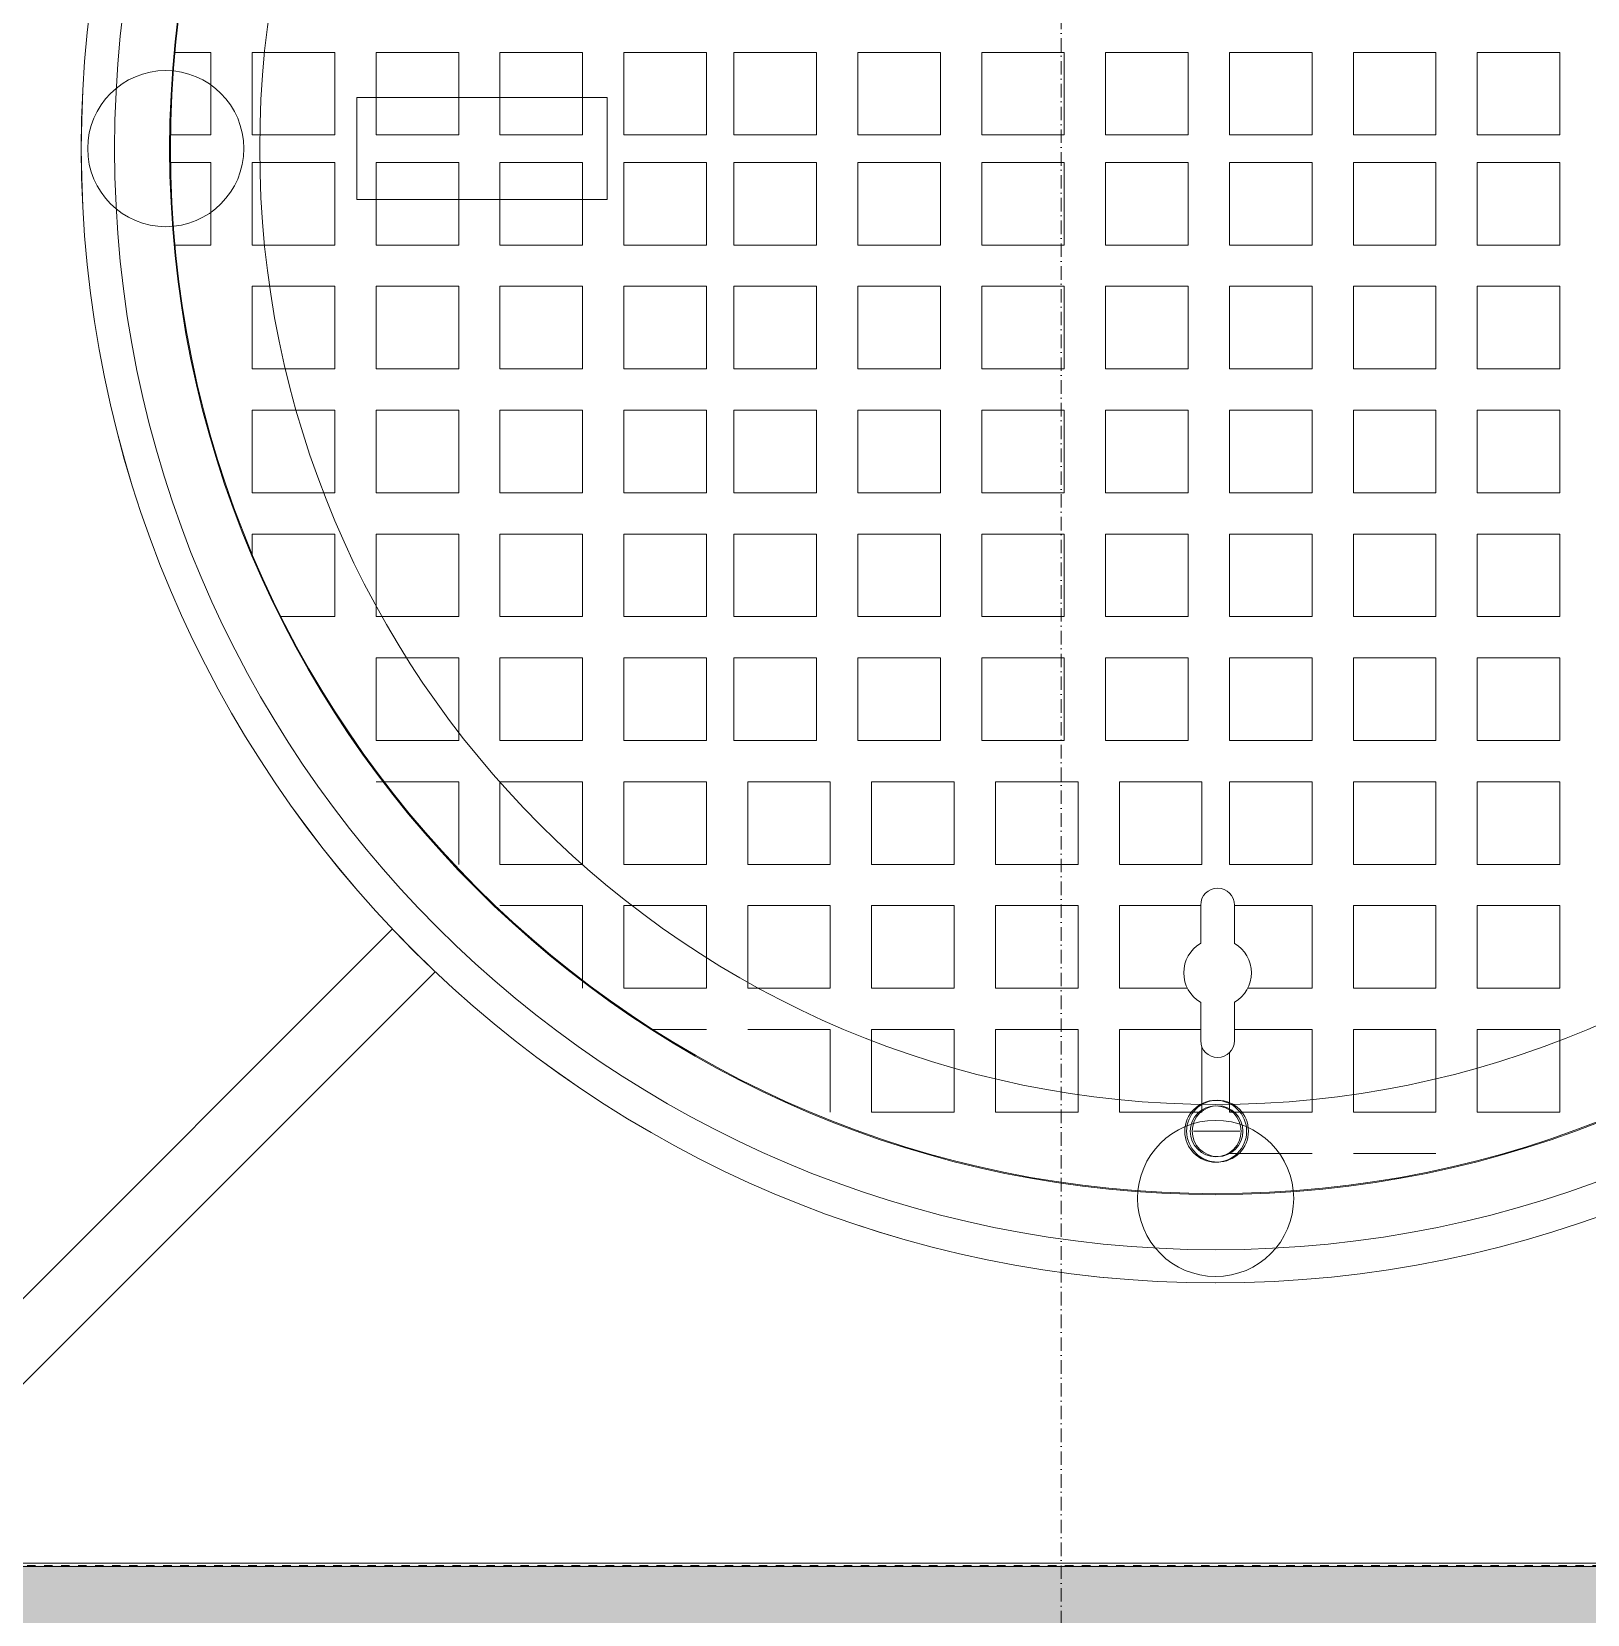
# Model space of a CAD drawing. Header units: millimetres. Extents: x 83532 to 228915, y -7302 to 22802.
# Drawn here: x 123811 to 124360, y 15220 to 15778 of the extents above; entities that cross this region are included whole.
import ezdxf

# ---------------------------------------------------------------- set-up
doc = ezdxf.new("R2010")
doc.units = ezdxf.units.MM
doc.linetypes.add('Dash', pattern=[6, 3, -3])
doc.linetypes.add('Dash Dot 3_16_', pattern=[7.9375, 4.7625, -1.5875, 0, -1.5875])
for name, color, linetype, lineweight in [('A-DETL-GENF-4', 7, 'Continuous', 18), ('A-FLOR-OVHD', 1, 'Dash', 18), ('G-ANNO-SYMB-1', 111, 'Dash Dot 3_16_', 18), ('G-IMPT', 8, 'Continuous', 18), ('M-EQPM', 50, 'Continuous', 18)]:
    doc.layers.add(name, color=color, linetype=linetype, lineweight=lineweight)

# ---------------------------------------------------------------- blocks, each defined once
blk = doc.blocks.new('TKTC_NAP THAM BE XLNT_260130 - TKTC_XREF_260130_NAP THAM BE XLNT_dwg_TTT-HOOD ACCESS - TTT-HOOD ACCESS-1904605-MB BỂ XLNT 2 HẦM 1-3399785-TKCS_BỂ XLNT - MẶT BẰNG NẮP BỂ')
at = {"layer": 'G-IMPT'}
for p, q in [((169.97, -310.96), (169.97, -311.04)), ((16.21, -363.03), (0.08, -363.03))]:
    blk.add_line(p, q, dxfattribs=at)
at = {"layer": 'G-IMPT', "flags": 128}
for points in [[(-86.19, -1.1), (-116.19, -1.1), (-116.19, 28.9), (-86.19, 28.9), (-86.19, -1.1), (-116.19, -1.1), (-116.19, 28.9), (-86.19, 28.9)], [(-41.19, -1.1), (-71.19, -1.1), (-71.19, 28.9), (-41.19, 28.9), (-41.19, -1.1), (-71.19, -1.1), (-71.19, 28.9), (-41.19, 28.9)], [(3.81, -1.1), (-26.19, -1.1), (-26.19, 28.9), (3.81, 28.9), (3.81, -1.1), (-26.19, -1.1), (-26.19, 28.9), (3.81, 28.9)], [(48.81, -1.1), (18.81, -1.1), (18.81, 28.9), (48.81, 28.9), (48.81, -1.1), (18.81, -1.1), (18.81, 28.9), (48.81, 28.9)], [(93.81, -1.1), (63.81, -1.1), (63.81, 28.9), (93.81, 28.9), (93.81, -1.1), (63.81, -1.1), (63.81, 28.9), (93.81, 28.9)], [(138.81, -1.1), (108.81, -1.1), (108.81, 28.9), (138.81, 28.9), (138.81, -1.1), (108.81, -1.1), (108.81, 28.9), (138.81, 28.9)], [(183.81, -1.1), (153.81, -1.1), (153.81, 28.9), (183.81, 28.9), (183.81, -1.1), (153.81, -1.1), (153.81, 28.9), (183.81, 28.9)], [(223.81, -1.1), (223.81, 28.9), (193.81, 28.9), (193.81, -1.1), (223.81, -1.1), (223.81, 28.9), (193.81, 28.9), (193.81, -1.1), (223.81, -1.1), (193.81, -1.1), (193.81, 28.9), (223.81, 28.9), (223.81, -1.1), (193.81, -1.1), (193.81, 28.9), (223.81, 28.9)], [(268.81, -1.1), (238.81, -1.1), (238.81, 28.9), (268.81, 28.9), (268.81, -1.1), (238.81, -1.1), (238.81, 28.9), (268.81, 28.9), (268.81, -1.1), (238.81, -1.1), (238.81, 28.9), (268.81, 28.9)], [(313.81, -1.1), (283.81, -1.1), (283.81, 28.9), (313.81, 28.9), (313.81, -1.1), (283.81, -1.1), (283.81, 28.9), (313.81, 28.9), (313.81, -1.1), (283.81, -1.1), (283.81, 28.9), (313.81, 28.9), (313.81, -1.1), (283.81, -1.1), (283.81, 28.9), (313.81, 28.9)], [(358.81, -1.1), (328.81, -1.1), (328.81, 28.9), (358.81, 28.9), (358.81, -1.1), (328.81, -1.1), (328.81, 28.9), (358.81, 28.9), (358.81, -1.1), (328.81, -1.1), (328.81, 28.9), (358.81, 28.9), (358.81, -1.1), (328.81, -1.1), (328.81, 28.9), (358.81, 28.9)], [(387.19, 28.9), (373.81, 28.9), (373.81, -1.1), (388.78, -1.1), (373.81, -1.1), (373.81, 28.9), (387.19, 28.9), (373.81, 28.9), (373.81, -1.1), (388.78, -1.1), (373.81, -1.1), (373.81, 28.9)], [(-86.19, -41.1), (-116.19, -41.1), (-116.19, -11.1), (-86.19, -11.1), (-86.19, -41.1), (-116.19, -41.1), (-116.19, -11.1), (-86.19, -11.1), (-86.19, -41.1), (-116.19, -41.1), (-116.19, -11.1), (-86.19, -11.1), (-86.19, -41.1), (-116.19, -41.1), (-116.19, -11.1), (-86.19, -11.1), (-86.19, -41.1), (-116.19, -41.1), (-116.19, -11.1), (-86.19, -11.1), (-86.19, -41.1), (-116.19, -41.1), (-116.19, -11.1), (-86.19, -11.1), (-86.19, -41.1), (-116.19, -41.1), (-116.19, -11.1), (-86.19, -11.1), (-86.19, -41.1), (-116.19, -41.1), (-116.19, -11.1), (-86.19, -11.1), (-86.19, -41.1), (-116.19, -41.1), (-116.19, -11.1), (-86.19, -11.1), (-86.19, -41.1), (-116.19, -41.1), (-116.19, -11.1), (-86.19, -11.1), (-86.19, -41.1), (-116.19, -41.1), (-116.19, -11.1), (-86.19, -11.1)], [(-41.19, -41.1), (-71.19, -41.1), (-71.19, -11.1), (-41.19, -11.1), (-41.19, -41.1), (-71.19, -41.1), (-71.19, -11.1), (-41.19, -11.1), (-41.19, -41.1), (-71.19, -41.1), (-71.19, -11.1), (-41.19, -11.1), (-41.19, -41.1), (-71.19, -41.1), (-71.19, -11.1), (-41.19, -11.1), (-41.19, -41.1), (-71.19, -41.1), (-71.19, -11.1), (-41.19, -11.1), (-41.19, -41.1), (-71.19, -41.1), (-71.19, -11.1), (-41.19, -11.1), (-41.19, -41.1), (-71.19, -41.1), (-71.19, -11.1), (-41.19, -11.1), (-41.19, -41.1), (-71.19, -41.1), (-71.19, -11.1), (-41.19, -11.1), (-41.19, -41.1), (-71.19, -41.1), (-71.19, -11.1), (-41.19, -11.1), (-41.19, -41.1), (-71.19, -41.1), (-71.19, -11.1), (-41.19, -11.1), (-41.19, -41.1), (-71.19, -41.1), (-71.19, -11.1), (-41.19, -11.1)], [(3.81, -41.1), (-26.19, -41.1), (-26.19, -11.1), (3.81, -11.1), (3.81, -41.1), (-26.19, -41.1), (-26.19, -11.1), (3.81, -11.1), (3.81, -41.1), (-26.19, -41.1), (-26.19, -11.1), (3.81, -11.1), (3.81, -41.1), (-26.19, -41.1), (-26.19, -11.1), (3.81, -11.1), (3.81, -41.1), (-26.19, -41.1), (-26.19, -11.1), (3.81, -11.1), (3.81, -41.1), (-26.19, -41.1), (-26.19, -11.1), (3.81, -11.1), (3.81, -41.1), (-26.19, -41.1), (-26.19, -11.1), (3.81, -11.1), (3.81, -41.1), (-26.19, -41.1), (-26.19, -11.1), (3.81, -11.1), (3.81, -41.1), (-26.19, -41.1), (-26.19, -11.1), (3.81, -11.1), (3.81, -41.1), (-26.19, -41.1), (-26.19, -11.1), (3.81, -11.1), (3.81, -41.1), (-26.19, -41.1), (-26.19, -11.1), (3.81, -11.1)], [(48.81, -41.1), (18.81, -41.1), (18.81, -11.1), (48.81, -11.1), (48.81, -41.1), (18.81, -41.1), (18.81, -11.1), (48.81, -11.1), (48.81, -41.1), (18.81, -41.1), (18.81, -11.1), (48.81, -11.1), (48.81, -41.1), (18.81, -41.1), (18.81, -11.1), (48.81, -11.1), (48.81, -41.1), (18.81, -41.1), (18.81, -11.1), (48.81, -11.1), (48.81, -41.1), (18.81, -41.1), (18.81, -11.1), (48.81, -11.1), (48.81, -41.1), (18.81, -41.1), (18.81, -11.1), (48.81, -11.1), (48.81, -41.1), (18.81, -41.1), (18.81, -11.1), (48.81, -11.1), (48.81, -41.1), (18.81, -41.1), (18.81, -11.1), (48.81, -11.1), (48.81, -41.1), (18.81, -41.1), (18.81, -11.1), (48.81, -11.1), (48.81, -41.1), (18.81, -41.1), (18.81, -11.1), (48.81, -11.1)], [(93.81, -41.1), (63.81, -41.1), (63.81, -11.1), (93.81, -11.1), (93.81, -41.1), (63.81, -41.1), (63.81, -11.1), (93.81, -11.1), (93.81, -41.1), (63.81, -41.1), (63.81, -11.1), (93.81, -11.1), (93.81, -41.1), (63.81, -41.1), (63.81, -11.1), (93.81, -11.1), (93.81, -41.1), (63.81, -41.1), (63.81, -11.1), (93.81, -11.1), (93.81, -41.1), (63.81, -41.1), (63.81, -11.1), (93.81, -11.1), (93.81, -41.1), (63.81, -41.1), (63.81, -11.1), (93.81, -11.1), (93.81, -41.1), (63.81, -41.1), (63.81, -11.1), (93.81, -11.1), (93.81, -41.1), (63.81, -41.1), (63.81, -11.1), (93.81, -11.1), (93.81, -41.1), (63.81, -41.1), (63.81, -11.1), (93.81, -11.1), (93.81, -41.1), (63.81, -41.1), (63.81, -11.1), (93.81, -11.1)], [(138.81, -41.1), (108.81, -41.1), (108.81, -11.1), (138.81, -11.1), (138.81, -41.1), (108.81, -41.1), (108.81, -11.1), (138.81, -11.1), (138.81, -41.1), (108.81, -41.1), (108.81, -11.1), (138.81, -11.1), (138.81, -41.1), (108.81, -41.1), (108.81, -11.1), (138.81, -11.1), (138.81, -41.1), (108.81, -41.1), (108.81, -11.1), (138.81, -11.1), (138.81, -41.1), (108.81, -41.1), (108.81, -11.1), (138.81, -11.1), (138.81, -41.1), (108.81, -41.1), (108.81, -11.1), (138.81, -11.1), (138.81, -41.1), (108.81, -41.1), (108.81, -11.1), (138.81, -11.1), (138.81, -41.1), (108.81, -41.1), (108.81, -11.1), (138.81, -11.1), (138.81, -41.1), (108.81, -41.1), (108.81, -11.1), (138.81, -11.1), (138.81, -41.1), (108.81, -41.1), (108.81, -11.1), (138.81, -11.1)], [(183.81, -41.1), (153.81, -41.1), (153.81, -11.1), (183.81, -11.1), (183.81, -41.1), (153.81, -41.1), (153.81, -11.1), (183.81, -11.1), (183.81, -41.1), (153.81, -41.1), (153.81, -11.1), (183.81, -11.1), (183.81, -41.1), (153.81, -41.1), (153.81, -11.1), (183.81, -11.1), (183.81, -41.1), (153.81, -41.1), (153.81, -11.1), (183.81, -11.1), (183.81, -41.1), (153.81, -41.1), (153.81, -11.1), (183.81, -11.1), (183.81, -41.1), (153.81, -41.1), (153.81, -11.1), (183.81, -11.1), (183.81, -41.1), (153.81, -41.1), (153.81, -11.1), (183.81, -11.1), (183.81, -41.1), (153.81, -41.1), (153.81, -11.1), (183.81, -11.1), (183.81, -41.1), (153.81, -41.1), (153.81, -11.1), (183.81, -11.1), (183.81, -41.1), (153.81, -41.1), (153.81, -11.1), (183.81, -11.1)], [(223.81, -41.1), (193.81, -41.1), (193.81, -11.1), (223.81, -11.1)], [(268.81, -41.1), (238.81, -41.1), (238.81, -11.1), (268.81, -11.1), (268.81, -41.1), (238.81, -41.1), (238.81, -11.1), (268.81, -11.1)], [(313.81, -41.1), (313.81, -11.1), (283.81, -11.1), (283.81, -41.1), (313.81, -41.1), (313.81, -11.1), (283.81, -11.1), (283.81, -41.1), (313.81, -41.1), (313.81, -11.1), (283.81, -11.1), (283.81, -41.1), (313.81, -41.1), (283.81, -41.1), (283.81, -11.1), (313.81, -11.1)], [(358.81, -41.1), (358.81, -11.1), (328.81, -11.1), (328.81, -41.1), (358.81, -41.1), (358.81, -11.1), (328.81, -11.1), (328.81, -41.1), (358.81, -41.1), (358.81, -11.1), (328.81, -11.1), (328.81, -41.1), (358.81, -41.1), (328.81, -41.1), (328.81, -11.1), (358.81, -11.1)], [(388.78, -11.1), (373.81, -11.1), (373.81, -41.1), (387.19, -41.1), (373.81, -41.1), (373.81, -11.1), (388.78, -11.1), (373.81, -11.1), (373.81, -41.1), (387.19, -41.1), (373.81, -41.1), (373.81, -11.1)], [(-86.19, -86.1), (-116.19, -86.1), (-116.19, -56.1), (-86.19, -56.1), (-86.19, -86.1), (-116.19, -86.1), (-116.19, -56.1), (-86.19, -56.1), (-86.19, -86.1), (-116.19, -86.1), (-116.19, -56.1), (-86.19, -56.1), (-86.19, -86.1), (-116.19, -86.1), (-116.19, -56.1), (-86.19, -56.1), (-86.19, -86.1), (-116.19, -86.1), (-116.19, -56.1), (-86.19, -56.1), (-86.19, -86.1), (-116.19, -86.1), (-116.19, -56.1), (-86.19, -56.1), (-86.19, -86.1), (-116.19, -86.1), (-116.19, -56.1), (-86.19, -56.1), (-86.19, -86.1), (-116.19, -86.1), (-116.19, -56.1), (-86.19, -56.1)], [(-41.19, -86.1), (-41.19, -56.1), (-71.19, -56.1), (-71.19, -86.1), (-41.19, -86.1), (-41.19, -56.1), (-71.19, -56.1), (-71.19, -86.1), (-41.19, -86.1), (-41.19, -56.1), (-71.19, -56.1), (-71.19, -86.1), (-41.19, -86.1), (-41.19, -56.1), (-71.19, -56.1), (-71.19, -86.1), (-41.19, -86.1), (-71.19, -86.1), (-71.19, -56.1), (-41.19, -56.1), (-41.19, -86.1), (-71.19, -86.1), (-71.19, -56.1), (-41.19, -56.1), (-41.19, -86.1), (-71.19, -86.1), (-71.19, -56.1), (-41.19, -56.1), (-41.19, -86.1), (-71.19, -86.1), (-71.19, -56.1), (-41.19, -56.1)], [(3.81, -86.1), (3.81, -56.1), (-26.19, -56.1), (-26.19, -86.1), (3.81, -86.1), (3.81, -56.1), (-26.19, -56.1), (-26.19, -86.1), (3.81, -86.1), (3.81, -56.1), (-26.19, -56.1), (-26.19, -86.1), (3.81, -86.1), (3.81, -56.1), (-26.19, -56.1), (-26.19, -86.1), (3.81, -86.1), (-26.19, -86.1), (-26.19, -56.1), (3.81, -56.1), (3.81, -86.1), (-26.19, -86.1), (-26.19, -56.1), (3.81, -56.1), (3.81, -86.1), (-26.19, -86.1), (-26.19, -56.1), (3.81, -56.1), (3.81, -86.1), (-26.19, -86.1), (-26.19, -56.1), (3.81, -56.1)], [(48.81, -86.1), (48.81, -56.1), (18.81, -56.1), (18.81, -86.1), (48.81, -86.1), (48.81, -56.1), (18.81, -56.1), (18.81, -86.1), (48.81, -86.1), (48.81, -56.1), (18.81, -56.1), (18.81, -86.1), (48.81, -86.1), (48.81, -56.1), (18.81, -56.1), (18.81, -86.1), (48.81, -86.1), (18.81, -86.1), (18.81, -56.1), (48.81, -56.1), (48.81, -86.1), (18.81, -86.1), (18.81, -56.1), (48.81, -56.1), (48.81, -86.1), (18.81, -86.1), (18.81, -56.1), (48.81, -56.1), (48.81, -86.1), (18.81, -86.1), (18.81, -56.1), (48.81, -56.1)], [(93.81, -86.1), (93.81, -56.1), (63.81, -56.1), (63.81, -86.1), (93.81, -86.1), (93.81, -56.1), (63.81, -56.1), (63.81, -86.1), (93.81, -86.1), (93.81, -56.1), (63.81, -56.1), (63.81, -86.1), (93.81, -86.1), (93.81, -56.1), (63.81, -56.1), (63.81, -86.1), (93.81, -86.1), (63.81, -86.1), (63.81, -56.1), (93.81, -56.1), (93.81, -86.1), (63.81, -86.1), (63.81, -56.1), (93.81, -56.1), (93.81, -86.1), (63.81, -86.1), (63.81, -56.1), (93.81, -56.1), (93.81, -86.1), (63.81, -86.1), (63.81, -56.1), (93.81, -56.1)], [(138.81, -86.1), (138.81, -56.1), (108.81, -56.1), (108.81, -86.1), (138.81, -86.1), (138.81, -56.1), (108.81, -56.1), (108.81, -86.1), (138.81, -86.1), (138.81, -56.1), (108.81, -56.1), (108.81, -86.1), (138.81, -86.1), (138.81, -56.1), (108.81, -56.1), (108.81, -86.1), (138.81, -86.1), (108.81, -86.1), (108.81, -56.1), (138.81, -56.1), (138.81, -86.1), (108.81, -86.1), (108.81, -56.1), (138.81, -56.1), (138.81, -86.1), (108.81, -86.1), (108.81, -56.1), (138.81, -56.1), (138.81, -86.1), (108.81, -86.1), (108.81, -56.1), (138.81, -56.1)], [(183.81, -86.1), (183.81, -56.1), (153.81, -56.1), (153.81, -86.1), (183.81, -86.1), (183.81, -56.1), (153.81, -56.1), (153.81, -86.1), (183.81, -86.1), (183.81, -56.1), (153.81, -56.1), (153.81, -86.1), (183.81, -86.1), (183.81, -56.1), (153.81, -56.1), (153.81, -86.1), (183.81, -86.1), (153.81, -86.1), (153.81, -56.1), (183.81, -56.1), (183.81, -86.1), (153.81, -86.1), (153.81, -56.1), (183.81, -56.1), (183.81, -86.1), (153.81, -86.1), (153.81, -56.1), (183.81, -56.1), (183.81, -86.1), (153.81, -86.1), (153.81, -56.1), (183.81, -56.1)], [(223.81, -86.1), (193.81, -86.1), (193.81, -56.1), (223.81, -56.1), (223.81, -86.1), (193.81, -86.1), (193.81, -56.1), (223.81, -56.1), (223.81, -86.1), (193.81, -86.1), (223.81, -86.1), (193.81, -86.1)], [(268.81, -86.1), (238.81, -86.1), (238.81, -56.1), (268.81, -56.1), (268.81, -86.1), (238.81, -86.1), (238.81, -56.1), (268.81, -56.1), (268.81, -86.1), (238.81, -86.1), (238.81, -56.1), (268.81, -56.1)], [(313.81, -86.1), (313.81, -56.1), (283.81, -56.1), (283.81, -86.1), (313.81, -86.1), (313.81, -56.1), (283.81, -56.1), (283.81, -86.1), (313.81, -86.1), (313.81, -56.1), (283.81, -56.1), (283.81, -86.1), (313.81, -86.1), (313.81, -56.1), (283.81, -56.1), (283.81, -86.1), (313.81, -86.1), (283.81, -86.1), (283.81, -56.1), (313.81, -56.1)], [(358.81, -86.1), (328.81, -86.1), (328.81, -56.1), (358.81, -56.1), (358.81, -86.1), (328.81, -86.1), (328.81, -56.1), (358.81, -56.1), (358.81, -86.1), (328.81, -86.1), (328.81, -56.1), (358.81, -56.1), (358.81, -86.1), (328.81, -86.1), (328.81, -56.1), (358.81, -56.1), (358.81, -86.1), (328.81, -86.1), (328.81, -56.1), (358.81, -56.1), (358.81, -86.1), (328.81, -86.1), (328.81, -56.1), (358.81, -56.1)], [(-86.19, -131.1), (-116.19, -131.1), (-116.19, -101.1), (-86.19, -101.1), (-86.19, -131.1), (-116.19, -131.1), (-116.19, -101.1), (-86.19, -101.1), (-86.19, -131.1), (-116.19, -131.1), (-116.19, -101.1), (-86.19, -101.1), (-86.19, -131.1), (-116.19, -131.1), (-116.19, -101.1), (-86.19, -101.1), (-86.19, -131.1), (-116.19, -131.1), (-116.19, -101.1), (-86.19, -101.1), (-86.19, -131.1), (-116.19, -131.1), (-116.19, -101.1), (-86.19, -101.1), (-86.19, -131.1), (-116.19, -131.1), (-116.19, -101.1), (-86.19, -101.1), (-86.19, -131.1), (-116.19, -131.1), (-116.19, -101.1), (-86.19, -101.1)], [(-41.19, -131.1), (-41.19, -101.1), (-71.19, -101.1), (-71.19, -131.1), (-41.19, -131.1), (-41.19, -101.1), (-71.19, -101.1), (-71.19, -131.1), (-41.19, -131.1), (-41.19, -101.1), (-71.19, -101.1), (-71.19, -131.1), (-41.19, -131.1), (-41.19, -101.1), (-71.19, -101.1), (-71.19, -131.1), (-41.19, -131.1), (-41.19, -101.1), (-71.19, -101.1), (-71.19, -131.1), (-41.19, -131.1), (-41.19, -101.1), (-71.19, -101.1), (-71.19, -131.1), (-41.19, -131.1), (-41.19, -101.1), (-71.19, -101.1), (-71.19, -131.1), (-41.19, -131.1), (-71.19, -131.1), (-71.19, -101.1), (-41.19, -101.1)], [(3.81, -131.1), (3.81, -101.1), (-26.19, -101.1), (-26.19, -131.1), (3.81, -131.1), (3.81, -101.1), (-26.19, -101.1), (-26.19, -131.1), (3.81, -131.1), (3.81, -101.1), (-26.19, -101.1), (-26.19, -131.1), (3.81, -131.1), (3.81, -101.1), (-26.19, -101.1), (-26.19, -131.1), (3.81, -131.1), (3.81, -101.1), (-26.19, -101.1), (-26.19, -131.1), (3.81, -131.1), (3.81, -101.1), (-26.19, -101.1), (-26.19, -131.1), (3.81, -131.1), (3.81, -101.1), (-26.19, -101.1), (-26.19, -131.1), (3.81, -131.1), (-26.19, -131.1), (-26.19, -101.1), (3.81, -101.1)], [(48.81, -131.1), (48.81, -101.1), (18.81, -101.1), (18.81, -131.1), (48.81, -131.1), (48.81, -101.1), (18.81, -101.1), (18.81, -131.1), (48.81, -131.1), (48.81, -101.1), (18.81, -101.1), (18.81, -131.1), (48.81, -131.1), (48.81, -101.1), (18.81, -101.1), (18.81, -131.1), (48.81, -131.1), (48.81, -101.1), (18.81, -101.1), (18.81, -131.1), (48.81, -131.1), (48.81, -101.1), (18.81, -101.1), (18.81, -131.1), (48.81, -131.1), (48.81, -101.1), (18.81, -101.1), (18.81, -131.1), (48.81, -131.1), (18.81, -131.1), (18.81, -101.1), (48.81, -101.1)], [(93.81, -131.1), (63.81, -131.1), (63.81, -101.1), (93.81, -101.1), (93.81, -131.1), (63.81, -131.1), (63.81, -101.1), (93.81, -101.1), (93.81, -131.1), (63.81, -131.1), (63.81, -101.1), (93.81, -101.1), (93.81, -131.1), (63.81, -131.1), (63.81, -101.1), (93.81, -101.1), (93.81, -131.1), (63.81, -131.1), (63.81, -101.1), (93.81, -101.1), (93.81, -131.1), (63.81, -131.1), (63.81, -101.1), (93.81, -101.1), (93.81, -131.1), (63.81, -131.1), (63.81, -101.1), (93.81, -101.1), (93.81, -131.1), (63.81, -131.1), (63.81, -101.1), (93.81, -101.1)], [(138.81, -131.1), (138.81, -101.1), (108.81, -101.1), (108.81, -131.1), (138.81, -131.1), (138.81, -101.1), (108.81, -101.1), (108.81, -131.1), (138.81, -131.1), (138.81, -101.1), (108.81, -101.1), (108.81, -131.1), (138.81, -131.1), (138.81, -101.1), (108.81, -101.1), (108.81, -131.1), (138.81, -131.1), (138.81, -101.1), (108.81, -101.1), (108.81, -131.1), (138.81, -131.1), (138.81, -101.1), (108.81, -101.1), (108.81, -131.1), (138.81, -131.1), (138.81, -101.1), (108.81, -101.1), (108.81, -131.1), (138.81, -131.1), (108.81, -131.1), (108.81, -101.1), (138.81, -101.1)], [(183.81, -131.1), (183.81, -101.1), (153.81, -101.1), (153.81, -131.1), (183.81, -131.1), (183.81, -101.1), (153.81, -101.1), (153.81, -131.1), (183.81, -131.1), (183.81, -101.1), (153.81, -101.1), (153.81, -131.1), (183.81, -131.1), (183.81, -101.1), (153.81, -101.1), (153.81, -131.1), (183.81, -131.1), (183.81, -101.1), (153.81, -101.1), (153.81, -131.1), (183.81, -131.1), (183.81, -101.1), (153.81, -101.1), (153.81, -131.1), (183.81, -131.1), (183.81, -101.1), (153.81, -101.1), (153.81, -131.1), (183.81, -131.1), (153.81, -131.1), (153.81, -101.1), (183.81, -101.1)], [(223.81, -131.1), (193.81, -131.1), (193.81, -101.1), (223.81, -101.1), (223.81, -131.1), (193.81, -131.1), (193.81, -101.1), (223.81, -101.1), (223.81, -131.1), (193.81, -131.1), (193.81, -101.1), (223.81, -101.1), (223.81, -131.1), (193.81, -131.1), (193.81, -101.1), (223.81, -101.1), (223.81, -131.1), (193.81, -131.1), (193.81, -101.1), (223.81, -101.1), (223.81, -131.1), (193.81, -131.1), (193.81, -101.1), (223.81, -101.1), (223.81, -131.1), (193.81, -131.1), (193.81, -101.1), (223.81, -101.1), (223.81, -131.1), (193.81, -131.1), (193.81, -101.1), (223.81, -101.1)], [(268.81, -131.1), (268.81, -101.1), (238.81, -101.1), (238.81, -131.1), (268.81, -131.1), (268.81, -101.1), (238.81, -101.1), (238.81, -131.1), (268.81, -131.1), (268.81, -101.1), (238.81, -101.1), (238.81, -131.1), (268.81, -131.1), (268.81, -101.1), (238.81, -101.1), (238.81, -131.1), (268.81, -131.1), (268.81, -101.1), (238.81, -101.1), (238.81, -131.1), (268.81, -131.1), (268.81, -101.1), (238.81, -101.1), (238.81, -131.1), (268.81, -131.1), (268.81, -101.1), (238.81, -101.1), (238.81, -131.1), (268.81, -131.1), (238.81, -131.1), (238.81, -101.1), (268.81, -101.1)], [(313.81, -131.1), (313.81, -101.1), (283.81, -101.1), (283.81, -131.1), (313.81, -131.1), (283.81, -131.1), (283.81, -101.1), (313.81, -101.1), (313.81, -131.1), (283.81, -131.1), (283.81, -101.1), (313.81, -101.1)], [(358.81, -131.1), (358.81, -101.1), (328.81, -101.1), (328.81, -131.1), (358.81, -131.1), (328.81, -131.1), (328.81, -101.1), (358.81, -101.1), (358.81, -131.1), (328.81, -131.1), (328.81, -101.1), (358.81, -101.1), (358.81, -131.1), (328.81, -131.1), (328.81, -101.1), (358.81, -101.1)], [(-86.19, -176.1), (-86.19, -146.1), (-116.19, -146.1), (-116.19, -176.1), (-86.19, -176.1), (-86.19, -146.1), (-116.19, -146.1), (-116.19, -176.1), (-86.19, -176.1), (-86.19, -146.1), (-116.19, -146.1), (-116.19, -176.1), (-86.19, -176.1), (-86.19, -146.1), (-116.19, -146.1), (-116.19, -176.1), (-86.19, -176.1), (-86.19, -146.1), (-116.19, -146.1), (-116.19, -176.1), (-86.19, -176.1), (-86.19, -146.1), (-116.19, -146.1), (-116.19, -176.1), (-86.19, -176.1), (-86.19, -146.1), (-116.19, -146.1), (-116.19, -176.1), (-86.19, -176.1), (-116.19, -176.1), (-116.19, -146.1), (-86.19, -146.1), (-86.19, -176.1), (-116.19, -176.1), (-116.19, -146.1), (-86.19, -146.1)], [(-41.19, -176.1), (-71.19, -176.1), (-71.19, -146.1), (-41.19, -146.1), (-41.19, -176.1), (-71.19, -176.1), (-71.19, -146.1), (-41.19, -146.1), (-41.19, -176.1), (-71.19, -176.1), (-71.19, -146.1), (-41.19, -146.1), (-41.19, -176.1), (-71.19, -176.1), (-71.19, -146.1), (-41.19, -146.1), (-41.19, -176.1), (-71.19, -176.1), (-71.19, -146.1), (-41.19, -146.1), (-41.19, -176.1), (-71.19, -176.1), (-71.19, -146.1), (-41.19, -146.1), (-41.19, -176.1), (-71.19, -176.1), (-71.19, -146.1), (-41.19, -146.1), (-41.19, -176.1), (-71.19, -176.1), (-71.19, -146.1), (-41.19, -146.1), (-41.19, -176.1), (-71.19, -176.1), (-71.19, -146.1), (-41.19, -146.1)], [(3.81, -176.1), (-26.19, -176.1), (-26.19, -146.1), (3.81, -146.1), (3.81, -176.1), (-26.19, -176.1), (-26.19, -146.1), (3.81, -146.1), (3.81, -176.1), (-26.19, -176.1), (-26.19, -146.1), (3.81, -146.1), (3.81, -176.1), (-26.19, -176.1), (-26.19, -146.1), (3.81, -146.1), (3.81, -176.1), (-26.19, -176.1), (-26.19, -146.1), (3.81, -146.1), (3.81, -176.1), (-26.19, -176.1), (-26.19, -146.1), (3.81, -146.1), (3.81, -176.1), (-26.19, -176.1), (-26.19, -146.1), (3.81, -146.1), (3.81, -176.1), (-26.19, -176.1), (-26.19, -146.1), (3.81, -146.1), (3.81, -176.1), (-26.19, -176.1), (-26.19, -146.1), (3.81, -146.1)], [(48.81, -176.1), (18.81, -176.1), (18.81, -146.1), (48.81, -146.1), (48.81, -176.1), (18.81, -176.1), (18.81, -146.1), (48.81, -146.1), (48.81, -176.1), (18.81, -176.1), (18.81, -146.1), (48.81, -146.1), (48.81, -176.1), (18.81, -176.1), (18.81, -146.1), (48.81, -146.1), (48.81, -176.1), (18.81, -176.1), (18.81, -146.1), (48.81, -146.1), (48.81, -176.1), (18.81, -176.1), (18.81, -146.1), (48.81, -146.1), (48.81, -176.1), (18.81, -176.1), (18.81, -146.1), (48.81, -146.1), (48.81, -176.1), (18.81, -176.1), (18.81, -146.1), (48.81, -146.1), (48.81, -176.1), (18.81, -176.1), (18.81, -146.1), (48.81, -146.1)], [(93.81, -176.1), (93.81, -146.1), (63.81, -146.1), (63.81, -176.1), (93.81, -176.1), (93.81, -146.1), (63.81, -146.1), (63.81, -176.1), (93.81, -176.1), (93.81, -146.1), (63.81, -146.1), (63.81, -176.1), (93.81, -176.1), (93.81, -146.1), (63.81, -146.1), (63.81, -176.1), (93.81, -176.1), (93.81, -146.1), (63.81, -146.1), (63.81, -176.1), (93.81, -176.1), (93.81, -146.1), (63.81, -146.1), (63.81, -176.1), (93.81, -176.1), (93.81, -146.1), (63.81, -146.1), (63.81, -176.1), (93.81, -176.1), (63.81, -176.1), (63.81, -146.1), (93.81, -146.1), (93.81, -176.1), (63.81, -176.1), (63.81, -146.1), (93.81, -146.1)], [(138.81, -176.1), (108.81, -176.1), (108.81, -146.1), (138.81, -146.1), (138.81, -176.1), (108.81, -176.1), (108.81, -146.1), (138.81, -146.1), (138.81, -176.1), (108.81, -176.1), (108.81, -146.1), (138.81, -146.1), (138.81, -176.1), (108.81, -176.1), (108.81, -146.1), (138.81, -146.1), (138.81, -176.1), (108.81, -176.1), (108.81, -146.1), (138.81, -146.1), (138.81, -176.1), (108.81, -176.1), (108.81, -146.1), (138.81, -146.1), (138.81, -176.1), (108.81, -176.1), (108.81, -146.1), (138.81, -146.1), (138.81, -176.1), (108.81, -176.1), (108.81, -146.1), (138.81, -146.1), (138.81, -176.1), (108.81, -176.1), (108.81, -146.1), (138.81, -146.1)], [(183.81, -176.1), (153.81, -176.1), (153.81, -146.1), (183.81, -146.1), (183.81, -176.1), (153.81, -176.1), (153.81, -146.1), (183.81, -146.1), (183.81, -176.1), (153.81, -176.1), (153.81, -146.1), (183.81, -146.1), (183.81, -176.1), (153.81, -176.1), (153.81, -146.1), (183.81, -146.1), (183.81, -176.1), (153.81, -176.1), (153.81, -146.1), (183.81, -146.1), (183.81, -176.1), (153.81, -176.1), (153.81, -146.1), (183.81, -146.1), (183.81, -176.1), (153.81, -176.1), (153.81, -146.1), (183.81, -146.1), (183.81, -176.1), (153.81, -176.1), (153.81, -146.1), (183.81, -146.1), (183.81, -176.1), (153.81, -176.1), (153.81, -146.1), (183.81, -146.1)], [(223.81, -176.1), (223.81, -146.1), (193.81, -146.1), (193.81, -176.1), (223.81, -176.1), (223.81, -146.1), (193.81, -146.1), (193.81, -176.1), (223.81, -176.1), (193.81, -176.1), (193.81, -146.1), (223.81, -146.1), (223.81, -176.1), (193.81, -176.1), (193.81, -146.1), (223.81, -146.1), (223.81, -176.1), (193.81, -176.1), (193.81, -146.1), (223.81, -146.1), (223.81, -176.1), (193.81, -176.1), (193.81, -146.1), (223.81, -146.1), (223.81, -176.1), (193.81, -176.1), (193.81, -146.1), (223.81, -146.1), (223.81, -176.1), (193.81, -176.1), (193.81, -146.1), (223.81, -146.1), (223.81, -176.1), (193.81, -176.1), (193.81, -146.1), (223.81, -146.1), (223.81, -176.1), (193.81, -176.1), (193.81, -146.1), (223.81, -146.1), (223.81, -176.1), (193.81, -176.1), (193.81, -146.1), (223.81, -146.1), (223.81, -176.1), (193.81, -176.1), (193.81, -146.1), (223.81, -146.1)], [(268.81, -176.1), (238.81, -176.1), (238.81, -146.1), (268.81, -146.1), (268.81, -176.1), (238.81, -176.1), (238.81, -146.1), (268.81, -146.1), (268.81, -176.1), (238.81, -176.1), (238.81, -146.1), (268.81, -146.1), (268.81, -176.1), (238.81, -176.1), (238.81, -146.1), (268.81, -146.1), (268.81, -176.1), (238.81, -176.1), (238.81, -146.1), (268.81, -146.1), (268.81, -176.1), (238.81, -176.1), (238.81, -146.1), (268.81, -146.1), (268.81, -176.1), (238.81, -176.1), (238.81, -146.1), (268.81, -146.1), (268.81, -176.1), (238.81, -176.1), (238.81, -146.1), (268.81, -146.1), (268.81, -176.1), (238.81, -176.1), (238.81, -146.1), (268.81, -146.1), (268.81, -176.1), (238.81, -176.1), (238.81, -146.1), (268.81, -146.1)], [(313.81, -176.1), (283.81, -176.1), (283.81, -146.1), (313.81, -146.1), (313.81, -176.1), (283.81, -176.1), (283.81, -146.1), (313.81, -146.1), (313.81, -176.1), (283.81, -176.1), (283.81, -146.1), (313.81, -146.1), (313.81, -176.1), (283.81, -176.1), (283.81, -146.1), (313.81, -146.1)], [(358.81, -154.09), (358.81, -146.1), (328.81, -146.1), (328.81, -176.1), (348.66, -176.1), (328.81, -176.1), (328.81, -146.1), (358.81, -146.1), (358.81, -154.09), (358.81, -146.1), (328.81, -146.1), (328.81, -176.1), (348.66, -176.1), (328.81, -176.1), (328.81, -146.1), (358.81, -146.1)], [(-86.19, -221.1), (-116.19, -221.1), (-116.19, -191.1), (-86.19, -191.1), (-86.19, -221.1), (-116.19, -221.1), (-116.19, -191.1), (-86.19, -191.1), (-86.19, -221.1), (-116.19, -221.1), (-116.19, -191.1), (-86.19, -191.1), (-86.19, -221.1), (-116.19, -221.1), (-116.19, -191.1), (-86.19, -191.1)], [(-41.19, -221.1), (-71.19, -221.1), (-71.19, -191.1), (-41.19, -191.1), (-41.19, -221.1), (-71.19, -221.1), (-71.19, -191.1), (-41.19, -191.1), (-41.19, -221.1), (-71.19, -221.1), (-71.19, -191.1), (-41.19, -191.1), (-41.19, -221.1), (-71.19, -221.1), (-71.19, -191.1), (-41.19, -191.1)], [(3.81, -221.1), (-26.19, -221.1), (-26.19, -191.1), (3.81, -191.1), (3.81, -221.1), (-26.19, -221.1), (-26.19, -191.1), (3.81, -191.1), (3.81, -221.1), (-26.19, -221.1), (-26.19, -191.1), (3.81, -191.1), (3.81, -221.1), (-26.19, -221.1), (-26.19, -191.1), (3.81, -191.1)], [(48.81, -221.1), (18.81, -221.1), (18.81, -191.1), (48.81, -191.1), (48.81, -221.1), (18.81, -221.1), (18.81, -191.1), (48.81, -191.1), (48.81, -221.1), (18.81, -221.1), (18.81, -191.1), (48.81, -191.1), (48.81, -221.1), (18.81, -221.1), (18.81, -191.1), (48.81, -191.1)], [(93.81, -221.1), (63.81, -221.1), (63.81, -191.1), (93.81, -191.1), (93.81, -221.1), (63.81, -221.1), (63.81, -191.1), (93.81, -191.1), (93.81, -221.1), (63.81, -221.1), (63.81, -191.1), (93.81, -191.1), (93.81, -221.1), (63.81, -221.1), (63.81, -191.1), (93.81, -191.1)], [(138.81, -221.1), (108.81, -221.1), (108.81, -191.1), (138.81, -191.1), (138.81, -221.1), (108.81, -221.1), (108.81, -191.1), (138.81, -191.1), (138.81, -221.1), (108.81, -221.1), (108.81, -191.1), (138.81, -191.1), (138.81, -221.1), (108.81, -221.1), (108.81, -191.1), (138.81, -191.1)], [(183.81, -221.1), (153.81, -221.1), (153.81, -191.1), (183.81, -191.1), (183.81, -221.1), (153.81, -221.1), (153.81, -191.1), (183.81, -191.1), (183.81, -221.1), (153.81, -221.1), (153.81, -191.1), (183.81, -191.1), (183.81, -221.1), (153.81, -221.1), (153.81, -191.1), (183.81, -191.1)], [(223.81, -221.1), (223.81, -191.1), (193.81, -191.1), (193.81, -221.1), (223.81, -221.1), (223.81, -191.1), (193.81, -191.1), (193.81, -221.1), (223.81, -221.1), (223.81, -191.1), (193.81, -191.1), (193.81, -221.1), (223.81, -221.1), (223.81, -191.1), (193.81, -191.1), (193.81, -221.1), (223.81, -221.1), (223.81, -191.1), (193.81, -191.1), (193.81, -221.1), (223.81, -221.1), (223.81, -191.1), (193.81, -191.1), (193.81, -221.1), (223.81, -221.1), (223.81, -191.1), (193.81, -191.1), (193.81, -221.1), (223.81, -221.1), (223.81, -191.1), (193.81, -191.1), (193.81, -221.1), (223.81, -221.1), (193.81, -221.1), (193.81, -191.1), (223.81, -191.1), (223.81, -221.1), (193.81, -221.1), (193.81, -191.1), (223.81, -191.1), (223.81, -221.1), (193.81, -221.1), (193.81, -191.1), (223.81, -191.1), (223.81, -221.1), (193.81, -221.1), (193.81, -191.1), (223.81, -191.1), (223.81, -221.1), (193.81, -221.1), (193.81, -191.1), (223.81, -191.1), (223.81, -221.1), (193.81, -221.1), (193.81, -191.1), (223.81, -191.1), (223.81, -221.1), (193.81, -221.1), (193.81, -191.1), (223.81, -191.1), (223.81, -221.1), (193.81, -221.1), (193.81, -191.1), (223.81, -191.1)], [(268.81, -221.1), (238.81, -221.1), (238.81, -191.1), (268.81, -191.1), (268.81, -221.1), (238.81, -221.1), (238.81, -191.1), (268.81, -191.1), (268.81, -221.1), (238.81, -221.1), (238.81, -191.1), (268.81, -191.1), (268.81, -221.1), (238.81, -221.1), (238.81, -191.1), (268.81, -191.1), (268.81, -221.1), (238.81, -221.1), (238.81, -191.1), (268.81, -191.1), (268.81, -221.1), (238.81, -221.1), (238.81, -191.1), (268.81, -191.1), (268.81, -221.1), (238.81, -221.1), (238.81, -191.1), (268.81, -191.1), (268.81, -221.1), (238.81, -221.1), (238.81, -191.1), (268.81, -191.1), (268.81, -221.1), (238.81, -221.1), (238.81, -191.1), (268.81, -191.1), (268.81, -221.1), (238.81, -221.1), (238.81, -191.1), (268.81, -191.1)], [(313.81, -221.1), (313.81, -191.1), (283.81, -191.1), (283.81, -221.1), (313.81, -221.1), (283.81, -221.1), (283.81, -191.1), (313.81, -191.1), (313.81, -221.1), (283.81, -221.1), (283.81, -191.1), (313.81, -191.1), (313.81, -221.1), (283.81, -221.1), (283.81, -191.1), (313.81, -191.1), (313.81, -221.1), (283.81, -221.1), (283.81, -191.1), (313.81, -191.1), (313.81, -221.1), (283.81, -221.1), (283.81, -191.1), (313.81, -191.1)], [(-41.19, -266.1), (-41.19, -236.1), (-71.19, -236.1), (-71.19, -266.1), (-41.19, -266.1), (-41.19, -236.1), (-71.19, -236.1), (-71.19, -266.1), (-41.19, -266.1), (-71.19, -266.1), (-71.19, -236.1), (-41.19, -236.1), (-41.19, -266.1), (-71.19, -266.1), (-71.19, -236.1), (-41.19, -236.1)], [(3.81, -266.1), (-26.19, -266.1), (-26.19, -236.1), (3.81, -236.1), (3.81, -266.1), (-26.19, -266.1), (-26.19, -236.1), (3.81, -236.1)], [(88.81, -266.1), (58.81, -266.1), (58.81, -236.1), (88.81, -236.1), (88.81, -266.1), (58.81, -266.1), (58.81, -236.1), (88.81, -236.1), (88.81, -266.1), (58.81, -266.1), (58.81, -236.1), (88.81, -236.1), (88.81, -266.1), (58.81, -266.1), (58.81, -236.1), (88.81, -236.1), (88.81, -266.1), (58.81, -266.1), (58.81, -236.1), (88.81, -236.1), (88.81, -266.1), (58.81, -266.1), (58.81, -236.1), (88.81, -236.1), (88.81, -266.1), (58.81, -266.1), (58.81, -236.1), (88.81, -236.1), (88.81, -266.1), (58.81, -266.1), (58.81, -236.1), (88.81, -236.1), (88.81, -266.1), (58.81, -266.1), (58.81, -236.1), (88.81, -236.1), (88.81, -266.1), (58.81, -266.1), (58.81, -236.1), (88.81, -236.1), (88.81, -266.1), (58.81, -266.1), (58.81, -236.1), (88.81, -236.1)], [(133.81, -266.1), (133.81, -236.1), (103.81, -236.1), (103.81, -266.1), (133.81, -266.1), (133.81, -236.1), (103.81, -236.1), (103.81, -266.1), (133.81, -266.1), (133.81, -236.1), (103.81, -236.1), (103.81, -266.1), (133.81, -266.1), (133.81, -236.1), (103.81, -236.1), (103.81, -266.1), (133.81, -266.1), (133.81, -236.1), (103.81, -236.1), (103.81, -266.1), (133.81, -266.1), (133.81, -236.1), (103.81, -236.1), (103.81, -266.1), (133.81, -266.1), (133.81, -236.1), (103.81, -236.1), (103.81, -266.1), (133.81, -266.1), (133.81, -236.1), (103.81, -236.1), (103.81, -266.1), (133.81, -266.1), (133.81, -236.1), (103.81, -236.1), (103.81, -266.1), (133.81, -266.1), (133.81, -236.1), (103.81, -236.1), (103.81, -266.1), (133.81, -266.1), (103.81, -266.1), (103.81, -236.1), (133.81, -236.1), (133.81, -266.1), (103.81, -266.1), (103.81, -236.1), (133.81, -236.1)], [(178.81, -266.1), (148.81, -266.1), (148.81, -236.1), (178.81, -236.1), (178.81, -266.1), (148.81, -266.1), (148.81, -236.1), (178.81, -236.1), (178.81, -266.1), (148.81, -266.1), (148.81, -236.1), (178.81, -236.1), (178.81, -266.1), (148.81, -266.1), (148.81, -236.1), (178.81, -236.1), (178.81, -266.1), (148.81, -266.1), (148.81, -236.1), (178.81, -236.1), (178.81, -266.1), (148.81, -266.1), (148.81, -236.1), (178.81, -236.1)], [(223.81, -266.1), (223.81, -236.1), (193.81, -236.1), (193.81, -266.1), (223.81, -266.1), (223.81, -236.1), (193.81, -236.1), (193.81, -266.1), (223.81, -266.1), (193.81, -266.1), (193.81, -236.1), (223.81, -236.1), (223.81, -266.1), (193.81, -266.1), (193.81, -236.1), (223.81, -236.1), (223.81, -266.1), (193.81, -266.1), (193.81, -236.1), (223.81, -236.1), (223.81, -266.1), (193.81, -266.1), (193.81, -236.1), (223.81, -236.1), (223.81, -266.1), (193.81, -266.1), (193.81, -236.1), (223.81, -236.1), (223.81, -266.1), (193.81, -266.1), (193.81, -236.1), (223.81, -236.1), (223.81, -266.1), (193.81, -266.1), (193.81, -236.1), (223.81, -236.1), (223.81, -266.1), (193.81, -266.1), (193.81, -236.1), (223.81, -236.1), (223.81, -266.1), (193.81, -266.1), (193.81, -236.1), (223.81, -236.1), (223.81, -266.1), (193.81, -266.1), (193.81, -236.1), (223.81, -236.1)], [(268.81, -266.1), (238.81, -266.1), (238.81, -236.1), (268.81, -236.1), (268.81, -266.1), (238.81, -266.1), (238.81, -236.1), (268.81, -236.1), (268.81, -266.1), (238.81, -266.1), (238.81, -236.1), (268.81, -236.1), (268.81, -266.1), (238.81, -266.1), (238.81, -236.1), (268.81, -236.1), (268.81, -266.1), (238.81, -266.1), (238.81, -236.1), (268.81, -236.1), (268.81, -266.1), (238.81, -266.1), (238.81, -236.1), (268.81, -236.1), (268.81, -266.1), (238.81, -266.1), (238.81, -236.1), (268.81, -236.1), (268.81, -266.1), (238.81, -266.1), (238.81, -236.1), (268.81, -236.1)], [(313.81, -236.1), (283.81, -236.1), (283.81, -266.1), (283.81, -236.1), (313.81, -236.1), (283.81, -236.1), (283.81, -266.1), (283.81, -236.1)], [(-86.19, -311.1), (-116.19, -311.1), (-86.19, -311.1), (-116.19, -311.1), (-86.19, -311.1), (-116.19, -311.1), (-86.19, -311.1), (-116.19, -311.1), (-116.19, -281.1), (-86.19, -281.1), (-86.19, -311.1), (-116.19, -311.1), (-116.19, -281.1), (-86.19, -281.1), (-86.19, -311.1), (-116.19, -311.1), (-116.19, -281.1), (-86.19, -281.1), (-86.19, -311.1), (-116.19, -311.1), (-116.19, -281.1), (-86.19, -281.1)], [(-41.19, -311.1), (-71.19, -311.1), (-71.19, -281.1), (-41.19, -281.1), (-41.19, -311.1), (-71.19, -311.1), (-71.19, -281.1), (-41.19, -281.1), (-41.19, -311.1), (-71.19, -311.1), (-71.19, -281.1), (-41.19, -281.1), (-41.19, -311.1), (-71.19, -311.1), (-71.19, -281.1), (-41.19, -281.1)], [(1.97, -281.1), (-26.19, -281.1), (-26.19, -311.1), (-2.84, -311.1), (-26.19, -311.1), (-26.19, -281.1)], [(133.81, -311.1), (133.81, -281.1), (103.81, -281.1), (103.81, -311.1), (133.81, -311.1), (133.81, -281.1), (103.81, -281.1), (103.81, -311.1), (133.81, -311.1), (103.81, -311.1), (133.81, -311.1), (103.81, -311.1), (133.81, -311.1), (103.81, -311.1), (103.81, -281.1), (133.81, -281.1), (133.81, -311.1), (103.81, -311.1), (103.81, -281.1), (133.81, -281.1)], [(178.81, -311.1), (178.81, -281.1), (148.81, -281.1), (148.81, -311.1), (178.81, -311.1), (178.81, -281.1), (148.81, -281.1), (148.81, -311.1), (178.81, -311.1), (178.81, -281.1), (148.81, -281.1), (148.81, -311.1), (178.81, -311.1), (178.81, -281.1), (148.81, -281.1), (148.81, -311.1), (178.81, -311.1), (148.81, -311.1), (178.81, -311.1), (148.81, -311.1)], [(223.81, -311.1), (193.81, -311.1), (193.81, -281.1), (223.81, -281.1), (223.81, -311.1), (193.81, -311.1), (193.81, -281.1), (223.81, -281.1), (223.81, -311.1), (193.81, -311.1), (193.81, -281.1), (223.81, -281.1), (223.81, -311.1), (193.81, -311.1), (193.81, -281.1), (223.81, -281.1), (223.81, -311.1), (193.81, -311.1), (193.81, -281.1), (223.81, -281.1), (223.81, -311.1), (193.81, -311.1), (193.81, -281.1), (223.81, -281.1), (223.81, -311.1), (193.81, -311.1), (193.81, -281.1), (223.81, -281.1), (223.81, -311.1), (193.81, -311.1), (193.81, -281.1), (223.81, -281.1), (223.81, -311.1), (193.81, -311.1), (193.81, -281.1), (223.81, -281.1), (223.81, -311.1), (193.81, -311.1), (193.81, -281.1), (223.81, -281.1), (223.81, -311.1), (193.81, -311.1), (193.81, -281.1), (223.81, -281.1), (223.81, -311.1), (193.81, -311.1), (193.81, -281.1), (223.81, -281.1)], [(268.81, -281.1), (238.81, -281.1), (238.81, -311.1), (238.81, -281.1), (268.81, -281.1), (238.81, -281.1), (238.81, -311.1), (238.81, -281.1)], [(19.09, -311.1), (43.81, -311.1)], [(-86.19, -356.1), (-116.19, -356.1), (-116.19, -326.1), (-86.19, -326.1), (-86.19, -356.1), (-116.19, -356.1), (-116.19, -326.1), (-86.19, -326.1), (-86.19, -356.1), (-116.19, -356.1), (-116.19, -326.1), (-86.19, -326.1), (-86.19, -356.1), (-116.19, -356.1), (-116.19, -326.1), (-86.19, -326.1)], [(-41.19, -356.1), (-41.19, -326.1), (-71.19, -326.1), (-71.19, -356.1), (-41.19, -356.1), (-41.19, -326.1), (-71.19, -326.1), (-71.19, -356.1), (-41.19, -356.1), (-41.19, -326.1), (-71.19, -326.1), (-71.19, -356.1), (-41.19, -356.1), (-71.19, -356.1), (-71.19, -326.1), (-41.19, -326.1)], [(1.97, -326.1), (-26.19, -326.1), (-26.19, -356.1), (3.81, -356.1), (3.81, -334.51), (3.81, -356.1), (-26.19, -356.1), (-26.19, -326.1)], [(13.81, -332.49), (13.81, -356.1), (43.81, -356.1), (43.81, -326.1), (14.28, -326.1), (43.81, -326.1), (43.81, -356.1), (13.81, -356.1)], [(88.81, -356.1), (88.81, -326.1), (58.81, -326.1), (58.81, -356.1), (88.81, -356.1), (58.81, -356.1), (58.81, -326.1), (88.81, -326.1), (88.81, -356.1), (58.81, -356.1), (58.81, -326.1), (88.81, -326.1), (88.81, -356.1), (58.81, -356.1), (58.81, -326.1), (88.81, -326.1)], [(133.81, -356.1), (133.81, -326.1), (103.81, -326.1), (103.81, -356.1), (133.81, -356.1), (103.81, -356.1), (103.81, -326.1), (133.81, -326.1), (133.81, -356.1), (103.81, -356.1), (103.81, -326.1), (133.81, -326.1), (133.81, -356.1), (103.81, -356.1), (103.81, -326.1), (133.81, -326.1)], [(178.81, -326.1), (148.81, -326.1), (148.81, -356.1), (148.81, -326.1), (178.81, -326.1), (148.81, -326.1), (148.81, -356.1), (148.81, -326.1)], [(213.75, -326.1), (193.81, -326.1)], [(0.74, -363.07), (16.87, -363.07)], [(-41.19, -371.1), (-71.19, -371.1), (-41.19, -371.1), (-71.19, -371.1)], [(3.81, -371.1), (-26.19, -371.1)]]:
    blk.add_lwpolyline(points, close=True, dxfattribs=at)
for points in [[(-116.19, -266.1), (-86.19, -266.1), (-86.19, -236.1), (-116.19, -236.1), (-86.19, -236.1), (-86.19, -266.1), (-116.19, -266.1), (-86.19, -266.1), (-116.19, -266.1), (-86.19, -266.1), (-116.19, -266.1), (-86.19, -266.1), (-116.19, -266.1), (-86.19, -266.1), (-86.19, -236.1), (-116.19, -236.1), (-86.19, -236.1), (-86.19, -266.1), (-116.19, -266.1), (-116.19, -236.1)], [(13.81, -266.1), (43.81, -266.1), (43.81, -236.1), (13.81, -236.1), (13.81, -266.1), (43.81, -266.1), (43.81, -236.1), (13.81, -236.1), (13.81, -266.1), (43.81, -266.1), (43.81, -236.1), (13.81, -236.1), (13.81, -266.1), (43.81, -266.1), (43.81, -236.1), (13.81, -236.1), (13.81, -266.1), (43.81, -266.1), (43.81, -236.1), (13.81, -236.1), (13.81, -266.1), (43.81, -266.1), (43.81, -236.1), (13.81, -236.1), (13.81, -266.1), (43.81, -266.1), (43.81, -236.1), (13.81, -236.1), (13.81, -266.1), (43.81, -266.1), (43.81, -236.1), (13.81, -236.1), (13.81, -266.1), (43.81, -266.1), (43.81, -236.1), (13.81, -236.1), (13.81, -266.1), (43.81, -266.1), (43.81, -236.1), (13.81, -236.1), (13.81, -266.1), (43.81, -266.1), (43.81, -236.1), (13.81, -236.1), (13.81, -266.1), (43.81, -266.1), (43.81, -236.1), (13.81, -236.1), (13.81, -266.1), (43.81, -266.1), (43.81, -236.1), (13.81, -236.1), (13.81, -266.1), (43.81, -266.1), (43.81, -236.1), (13.81, -236.1), (13.81, -266.1), (43.81, -266.1), (43.81, -236.1), (13.81, -236.1), (13.81, -266.1), (43.81, -266.1), (43.81, -236.1), (13.81, -236.1), (13.81, -266.1), (43.81, -266.1), (43.81, -236.1), (13.81, -236.1), (13.81, -266.1), (43.81, -266.1), (43.81, -236.1), (13.81, -236.1), (13.81, -266.1), (43.81, -266.1), (43.81, -236.1), (13.81, -236.1), (13.81, -266.1), (43.81, -266.1), (43.81, -236.1), (13.81, -236.1), (13.81, -266.1), (43.81, -266.1), (13.81, -266.1), (13.81, -236.1), (43.81, -236.1), (43.81, -266.1), (13.81, -266.1), (13.81, -236.1), (43.81, -236.1), (43.81, -266.1)], [(1.97, -280.9), (1.97, -284.39), (1.97, -287.87), (1.97, -291.36), (1.97, -294.85)], [(14.28, -294.85), (14.28, -291.36), (14.28, -287.87), (14.28, -284.39), (14.28, -280.9)], [(14.28, -281.1), (43.81, -281.1), (43.81, -311.1)], [(88.81, -311.1), (88.81, -281.1), (58.81, -281.1), (58.81, -311.1), (88.81, -311.1), (88.81, -281.1), (58.81, -281.1), (58.81, -311.1), (88.81, -311.1), (88.81, -281.1), (58.81, -281.1), (58.81, -311.1), (88.81, -311.1), (58.81, -311.1), (88.81, -311.1), (58.81, -311.1)], [(1.97, -316.17), (1.97, -319.66), (1.97, -323.15), (1.97, -326.64), (1.97, -330.13)], [(14.28, -330.13), (14.28, -326.64), (14.28, -323.15), (14.28, -319.66), (14.28, -316.17)]]:
    blk.add_lwpolyline(points, dxfattribs=at)
at = {"layer": 'G-IMPT'}
for centre, radius in [((8.83, -6.08), 412.07), ((8.81, -6.1), 400), ((8.81, -6.1), 380), ((8.14, -363.03), 11.23), ((8.81, -363.07), 11.23), ((8.81, -363.07), 11.23)]:
    blk.add_circle(centre, radius, dxfattribs=at)
for centre, radius, start, end in [((8.13, -280.9), 6.15, 90, 180), ((8.13, -280.9), 6.15, 360, 90), ((8.13, -305.51), 12.31, 120, 240), ((8.13, -305.51), 12.31, 300, 60), ((8.13, -330.13), 6.15, 180, 270), ((8.13, -330.13), 6.15, 270, 360), ((8.14, -363.03), 9.23, 360, 180), ((8.14, -363.03), 9.23, 0, 180), ((8.81, -363.07), 9.23, 360, 180), ((8.81, -363.07), 9.23, 0, 180), ((8.81, -363.07), 9.23, 360, 180), ((8.81, -363.07), 9.23, 0, 180), ((8.14, -363.03), 9.23, 180, 360), ((8.14, -363.03), 9.23, 180, 360), ((8.81, -363.07), 9.23, 180, 360), ((8.81, -363.07), 9.23, 180, 360), ((8.81, -363.07), 9.23, 180, 360), ((8.81, -363.07), 9.23, 180, 360)]:
    blk.add_arc(centre, radius, start, end, dxfattribs=at)
blk = doc.blocks.new('TKTC_NAP THAM BE XLNT_260130 - TKTC_XREF_260130_NAP THAM BE XLNT_dwg_NAP THAM-3399787-TKCS_BỂ XLNT - MẶT BẰNG NẮP BỂ')
at = {"layer": 'G-IMPT'}
for p, q in [((585591.41, -155522.9), (585382.87, -155314.36)), ((585367.77, -155329.46), (585576.32, -155538))]:
    blk.add_line(p, q, dxfattribs=at)
at = {"layer": 'G-IMPT', "flags": 128}
for points in [[(584592.58, -155539.17), (585592.58, -155539.17), (585592.58, -154539.17), (584592.58, -154539.17)], [(585591.41, -154540.33), (584593.74, -154540.33), (584593.74, -155538), (585591.41, -155538)], [(585307.18, -155021.19), (585395.39, -155021.19), (585395.39, -155057.14), (585307.18, -155057.14)]]:
    blk.add_lwpolyline(points, close=True, dxfattribs=at)
at = {"layer": 'G-IMPT'}
for centre, radius in [((585092.58, -155039.17), 400), ((585092.58, -155039.17), 368.54), ((585092.58, -155039.17), 337.08), ((585462.8, -155039.17), 27.53), ((585092.58, -155409.39), 27.53)]:
    blk.add_circle(centre, radius, dxfattribs=at)
at = {"xscale": 0.9707134767847465, "yscale": 0.9707134767847465, "zscale": 0.9707134767847465}
blk.add_blockref('TKTC_NAP THAM BE XLNT_260130 - TKTC_XREF_260130_NAP THAM BE XLNT_dwg_TTT-HOOD ACCESS - TTT-HOOD ACCESS-1904605-MB BỂ XLNT 2 HẦM 1-3399785-TKCS_BỂ XLNT - MẶT BẰNG NẮP BỂ', (585084, -155033.27), dxfattribs=at)
blk = doc.blocks.new('TKTC_NAP THAM BE XLNT_260130 - TKTC_XREF_260130_NAP THAM BE XLNT_dwg-3399784-TKCS_BỂ XLNT - MẶT BẰNG NẮP BỂ')
at = {"layer": 'G-IMPT', "flags": 128}
blk.add_lwpolyline([(95277.37, 16688.31), (96827.7, 16688.31), (96827.7, 14387.94), (95277.37, 14387.94)], close=True, dxfattribs=at)
at = {"extrusion": (0, 0, -1), "zscale": -1}
blk.add_blockref('TKTC_NAP THAM BE XLNT_260130 - TKTC_XREF_260130_NAP THAM BE XLNT_dwg_NAP THAM-3399787-TKCS_BỂ XLNT - MẶT BẰNG NẮP BỂ', (-681370.27, 169927.1), dxfattribs=at)
blk = doc.blocks.new('TKTC_NAP THAM BE XLNT_260130 - NẮP THĂM BỂ XLNT-2335565-TKCS_BỂ XLNT - MẶT BẰNG NẮP BỂ')
blk.add_blockref('TKTC_NAP THAM BE XLNT_260130 - TKTC_XREF_260130_NAP THAM BE XLNT_dwg-3399784-TKCS_BỂ XLNT - MẶT BẰNG NẮP BỂ', (-83427.56, -14087.94))

msp = doc.modelspace()

# ---------------------------------------------------------------- hatches: boundary and pattern name
at = {"layer": 'A-DETL-GENF-4'}
h = msp.add_hatch(color=256, dxfattribs=at)
h.paths.add_polyline_path([(119304.12, 14936.94), (126528.81, 14936.94), (126528.81, 21087.23), (111378.81, 21087.23), (111378.81, 14936.94), (119185.64, 14936.94)])
h.paths.add_polyline_path([(111678.81, 15236.94), (111678.81, 16336.31), (115778.81, 16336.31), (115778.81, 15236.94), (113078.81, 15236.94)])
h.paths.add_polyline_path([(125522.53, 15236.94), (125028.81, 15236.94), (125028.81, 17536.94), (126228.81, 17536.94), (126228.81, 15236.94), (126225.98, 15236.94)])
h.paths.add_polyline_path([(118128.51, 15236.94), (118028.81, 15236.94), (118028.81, 20787.23), (119713.81, 20787.23), (119713.81, 15236.94), (119063.47, 15236.94)])
h.paths.add_polyline_path([(121166.61, 15236.94), (119963.81, 15236.94), (119963.81, 20787.23), (122978.81, 20787.23), (122978.81, 15236.94)])
h.paths.add_polyline_path([(116078.81, 15236.94), (116078.81, 20787.23), (117778.81, 20787.23), (117778.81, 15236.94)])
h.paths.add_polyline_path([(124778.81, 15236.94), (123228.81, 15236.94), (123228.81, 17536.94), (124778.81, 17536.94), (124778.81, 15286.94)])
h.paths.add_polyline_path([(114348.81, 16636.31), (113328.81, 16636.31), (113328.81, 19036.94), (114428.81, 19036.94), (114428.81, 16636.31)])
h.paths.add_polyline_path([(112091.41, 16636.31), (111678.81, 16636.31), (111678.81, 20786.94), (113078.81, 20786.94), (113078.81, 16636.31)])
h.paths.add_polyline_path([(115778.81, 16636.31), (114678.81, 16636.31), (114678.81, 19036.94), (115778.81, 19036.94), (115778.81, 17081.76)])
h.paths.add_polyline_path([(124321.32, 17786.94), (123228.81, 17786.94), (123228.81, 20787.23), (126228.81, 20787.23), (126228.81, 17786.94), (124778.81, 17786.94)])
h.paths.add_polyline_path([(115778.81, 19286.94), (113328.81, 19286.94), (113328.81, 20786.94), (115778.81, 20786.94)])

# ---------------------------------------------------------------- linework, layer by layer
at = {"layer": 'A-FLOR-OVHD'}
msp.add_line((124778.81, 15236.94), (123228.81, 15236.94), dxfattribs=at)
at = {"layer": 'G-ANNO-SYMB-1'}
msp.add_line((124174.43, 22221.61), (124174.43, 13197.62), dxfattribs=at)

# ---------------------------------------------------------------- block references
at = {"layer": 'M-EQPM'}
msp.add_blockref('TKTC_NAP THAM BE XLNT_260130 - NẮP THĂM BỂ XLNT-2335565-TKCS_BỂ XLNT - MẶT BẰNG NẮP BỂ', (111378.81, 14936.64), dxfattribs=at)

doc.saveas('drawing.dxf')
